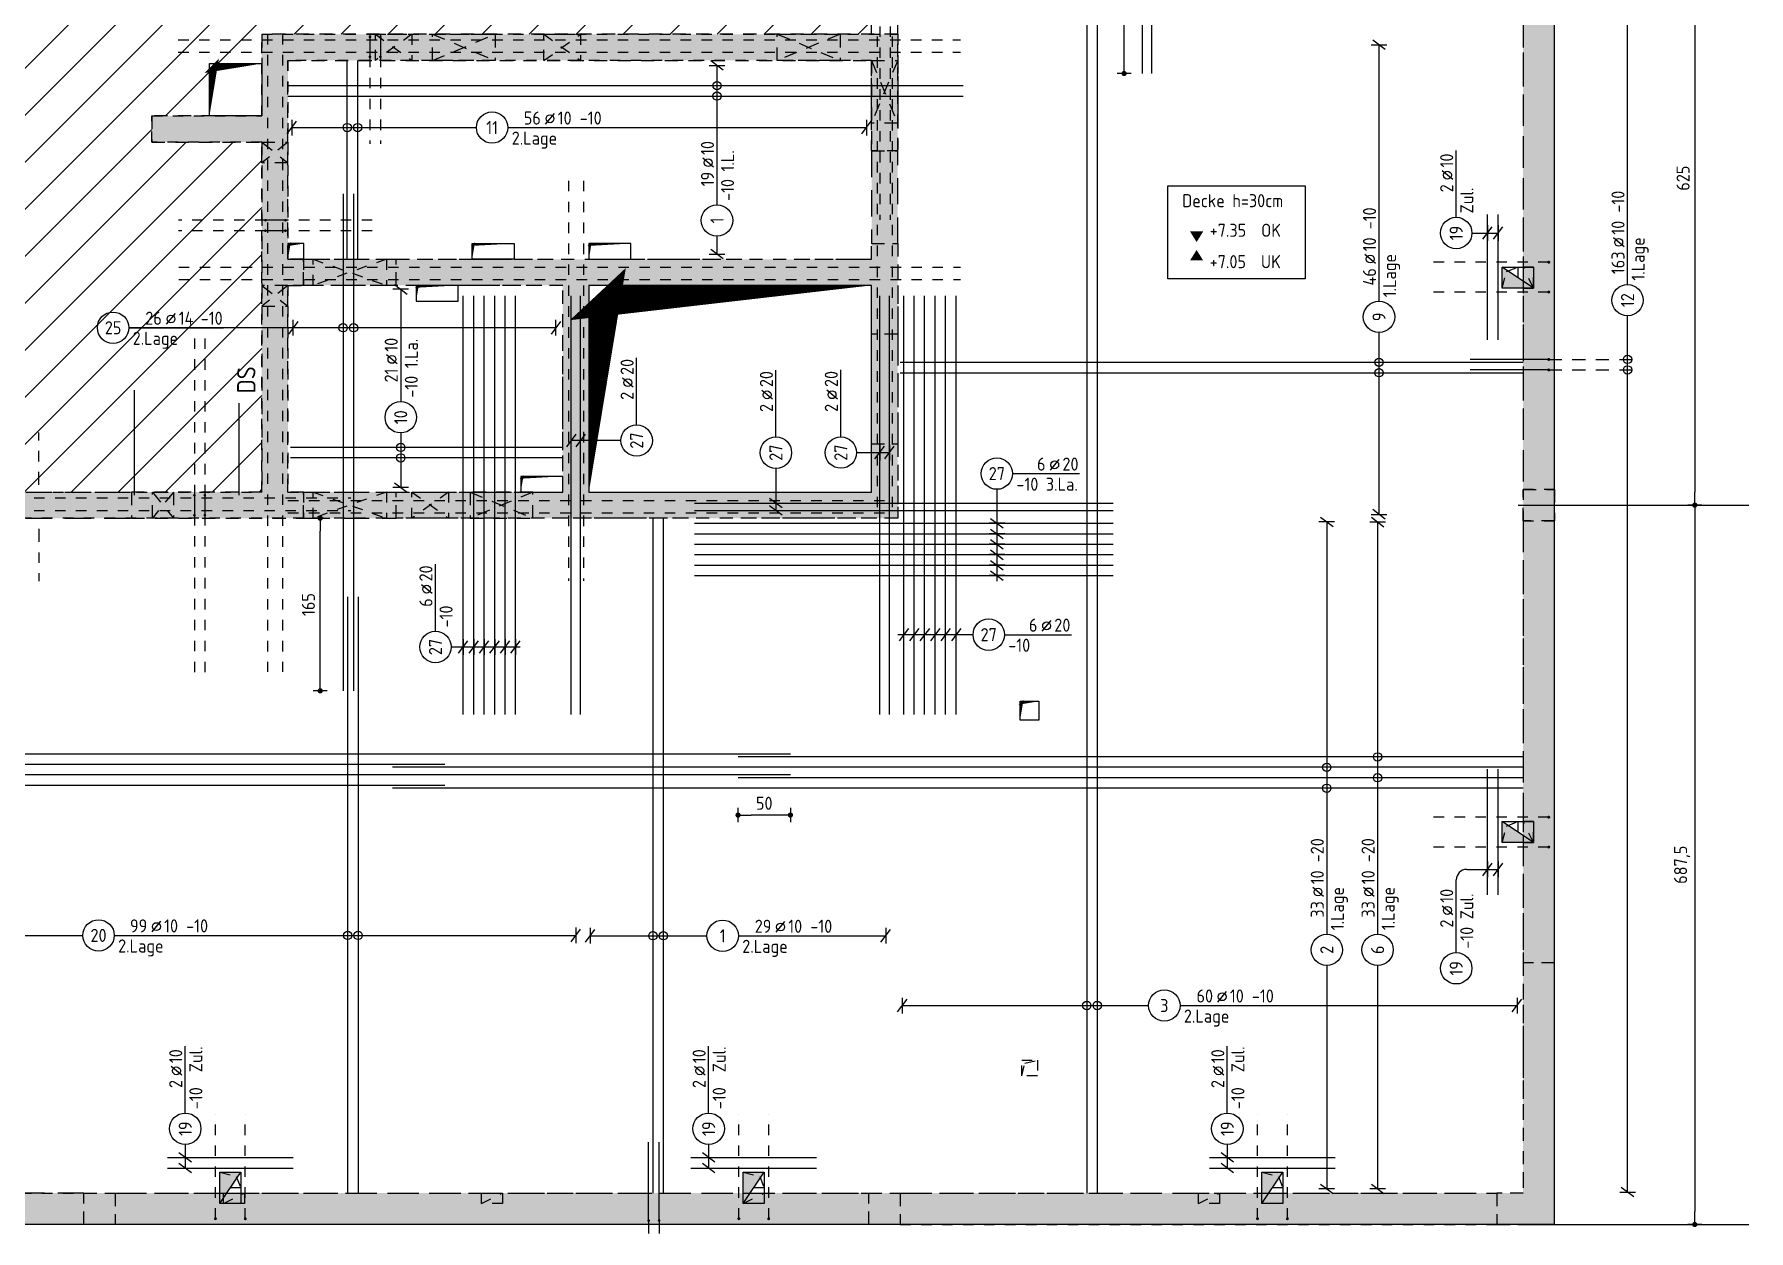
# Model space of a CAD drawing. Extents: x -4 to 87.4, y -7.1 to 49.1.
# Drawn here: x 34.42 to 50.79, y 17.2 to 28.64 of the extents above; entities that cross this region are included whole.
import ezdxf
from ezdxf.enums import TextEntityAlignment as Align

# ---------------------------------------------------------------- set-up
doc = ezdxf.new("R2010")
doc.units = 0
doc.header["$LTSCALE"] = 0.5
for name, pattern in [('AUSGEZOGEN', [1000.01, 1000, 0.01]), ('DASHED', [0.75, 0.5, -0.25]), ('DOT', [0.175, 0.05, -0.125]), ('HIDDEN', [0.375, 0.25, -0.125]), ('HIDDEN2', [0.187, 0.125, -0.062]), ('PUNKT', [0.175, 0.05, -0.125]), ('STRICHPUNKT2', [0.55, 0.25, -0.125, 0.05, -0.125]), ('VERDECKT', [0.375, 0.25, -0.125])]:
    doc.linetypes.add(name, pattern=pattern)
for name, color, linetype in [('1.OG', 7, 'Continuous'), ('ACHSEN', 7, 'Continuous'), ('BETON', 7, 'Continuous'), ('Brüstung 1.OG', 7, 'Continuous'), ('Brüstung 1.UG', 7, 'Continuous'), ('BZ', 7, 'Continuous'), ('DD', 7, 'Continuous'), ('grau_dunkel', 7, 'Continuous'), ('grau_hell', 7, 'Continuous'), ('grau_mittel', 7, 'Continuous'), ('koten', 7, 'Continuous'), ('MASSE', 7, 'Continuous'), ('RND', 7, 'Continuous'), ('SCHATTEN', 7, 'Continuous'), ('SCHNITTE', 7, 'Continuous'), ('SCHRAFF', 7, 'Continuous'), ('TEXT', 7, 'Continuous'), ('VERDECKT', 7, 'Continuous'), ('VERDECKT1', 7, 'Continuous'), ('WD', 7, 'Continuous')]:
    doc.layers.add(name, color=color, linetype=linetype)
doc.layers.add('NOPLOT', color=7, linetype='Continuous', plot=False)
doc.styles.add('txt', font='isocp.shx')
doc.dimstyles.new('DOT_I', dxfattribs={"dimscale": 0.5, "dimtxt": 0.25, "dimasz": 0.25, "dimexe": 0.1, "dimexo": 0.3, "dimgap": 0.1, "dimtad": 1, "dimdec": 3, "dimzin": 3, "dimtxsty": 'txt', "dimblk": 'DOT', "dimblk1": 'DOT', "dimblk2": 'DOT', "dimsah": 1, "dimcen": 0.1, "dimse1": 1, "dimse2": 1, "dimazin": 0, "dimtfac": 1, "dimtdec": 4, "dimtix": 1, "dimtmove": 2, "dimatfit": 3, "dimfxl": 0, "dimtvp": 1, "dimtolj": 1, "dimtzin": 0, "dimarcsym": 0})
pattern_1 = [(0, (1.404987, 55.841414), (0.01984375, 0.0396875), [0, -0.0396875])]

# ---------------------------------------------------------------- blocks, each defined once
blk = doc.blocks.new('lei_gre')
at = {"layer": 'RND', "color": 7, "linetype": 'Continuous'}
for p, q in [((-0.09, -0.12), (0.09, 0.12)), ((0, 0.15), (0, -0.15))]:
    blk.add_line(p, q, dxfattribs=at)
blk = doc.blocks.new('RND_LEI')
at = {"layer": 'RND', "color": 7, "linetype": 'Continuous'}
blk.add_line((1.022, 0.066), (1.19, 0.27), dxfattribs=at)
for centre, radius in [((0, 0), 0.3), ((1.106, 0.168), 0.075)]:
    blk.add_circle(centre, radius, dxfattribs=at)
at = {"layer": 'RND', "color": 7, "linetype": 'Continuous', "style": 'txt'}
blk.add_attdef('POSL', text='', height=0.25, dxfattribs=at).set_placement((0, 0), align=Align.MIDDLE)
blk.add_attdef('ANZ', text='', height=0.25, dxfattribs=at).set_placement((0.931, 0.057), align=Align.RIGHT)
for tag, p in [('DUM', (1.253, 0.057)), ('ABSTD', (1.674, 0.057)), ('POSTXT', (0.374, -0.327))]:
    blk.add_attdef(tag, p, '', height=0.25, dxfattribs=at)
blk = doc.blocks.new('DOT')
at = {"layer": 'MASSE', "color": 7, "linetype": 'Continuous'}
for p, q in [((0, 0), (-1, 0)), ((0, 0.54), (0, -0.54))]:
    blk.add_line(p, q, dxfattribs=at)
at = {"layer": 'MASSE', "color": 7, "linetype": 'Continuous', "const_width": 0.2}
blk.add_lwpolyline([(-0.1, 0, 1), (0.1, 0, 1)], format="xyb", close=True, dxfattribs=at)
blk = doc.blocks.new('*D19')
at = {"layer": 'Defpoints', "color": 0, "linetype": 'AUSGEZOGEN', "transparency": 16777216}
for p in [(41.139, 21.173), (41.139, 21.173), (41.639, 21.173)]:
    blk.add_point(p, dxfattribs=at)
at = {"layer": 'MASSE', "color": 0, "linetype": 'AUSGEZOGEN', "lineweight": -2, "transparency": 16777216}
blk.add_line((41.514, 21.173), (41.264, 21.173), dxfattribs=at)
at = {"layer": 'MASSE', "color": 0, "linetype": 'AUSGEZOGEN', "lineweight": -2, "transparency": 16777216, "xscale": 0.125, "yscale": 0.125, "zscale": 0.125, "rotation": 180}
blk.add_blockref('DOT', (41.139, 21.173), dxfattribs=at)
at = {"layer": 'MASSE', "color": 0, "linetype": 'AUSGEZOGEN', "lineweight": -2, "transparency": 16777216, "xscale": 0.125, "yscale": 0.125, "zscale": 0.125}
blk.add_blockref('DOT', (41.639, 21.173), dxfattribs=at)
at = {"layer": 'MASSE', "color": 0, "linetype": 'AUSGEZOGEN', "transparency": 16777216, "insert": (41.389, 21.286), "char_height": 0.125, "attachment_point": 5, "style": 'txt'}
blk.add_mtext('\\A1;50', dxfattribs=at)
blk = doc.blocks.new('*D39')
at = {"layer": 'Defpoints', "color": 0, "linetype": 'AUSGEZOGEN', "transparency": 16777216}
for p in [(37.147, 24.01), (37.147, 24.01), (37.147, 22.36)]:
    blk.add_point(p, dxfattribs=at)
at = {"layer": 'MASSE', "color": 0, "linetype": 'AUSGEZOGEN', "lineweight": -2, "transparency": 16777216}
blk.add_line((37.147, 22.485), (37.147, 23.885), dxfattribs=at)
at = {"layer": 'MASSE', "color": 0, "linetype": 'AUSGEZOGEN', "lineweight": -2, "transparency": 16777216, "xscale": 0.125, "yscale": 0.125, "zscale": 0.125}
for p, rotation in [((37.147, 24.01), 90), ((37.147, 22.36), 270)]:
    blk.add_blockref('DOT', p, dxfattribs=dict(at, rotation=rotation))
at = {"layer": 'MASSE', "color": 0, "linetype": 'AUSGEZOGEN', "transparency": 16777216, "insert": (37.034, 23.185), "char_height": 0.125, "attachment_point": 5, "rotation": 90, "style": 'txt'}
blk.add_mtext('\\A1;165', dxfattribs=at)
blk = doc.blocks.new('okrd_o')
at = {"layer": 'koten', "color": 7, "linetype": 'Continuous'}
blk.add_solid([(-0.125, 0.202), (0.125, 0.202), (0, 0)], dxfattribs=at)
at = {"layer": 'koten', "style": 'txt'}
blk.add_attdef('OKRD', (0.25, 0.1), '', height=0.25, dxfattribs=at)
blk = doc.blocks.new('okrd_u')
at = {"layer": 'koten', "color": 7, "linetype": 'Continuous'}
blk.add_solid([(-0.125, -0.202), (0.125, -0.202), (0, 0)], dxfattribs=at)
at = {"layer": 'koten', "style": 'txt'}
blk.add_attdef('OKRD', (0.25, -0.35), '', height=0.25, dxfattribs=at)
blk = doc.blocks.new('*D62')
at = {"layer": 'Defpoints', "color": 0, "linetype": 'AUSGEZOGEN', "transparency": 16777216}
for p in [(50.279, 30.385), (50.279, 24.135), (50.279, 24.135)]:
    blk.add_point(p, dxfattribs=at)
at = {"layer": 'MASSE', "color": 0, "linetype": 'AUSGEZOGEN', "lineweight": -2, "transparency": 16777216}
blk.add_line((50.279, 30.26), (50.279, 24.26), dxfattribs=at)
at = {"layer": 'MASSE', "color": 0, "linetype": 'AUSGEZOGEN', "lineweight": -2, "transparency": 16777216, "xscale": 0.125, "yscale": 0.125, "zscale": 0.125}
for p, rotation in [((50.279, 30.385), 90), ((50.279, 24.135), 270)]:
    blk.add_blockref('DOT', p, dxfattribs=dict(at, rotation=rotation))
at = {"layer": 'MASSE', "color": 0, "linetype": 'AUSGEZOGEN', "transparency": 16777216, "insert": (50.167, 27.26), "char_height": 0.125, "attachment_point": 5, "rotation": 90, "style": 'txt'}
blk.add_mtext('\\A1;625', dxfattribs=at)
blk = doc.blocks.new('*D63')
at = {"layer": 'Defpoints', "color": 0, "linetype": 'AUSGEZOGEN', "transparency": 16777216}
for p in [(50.279, 24.135), (50.279, 17.26), (50.279, 17.26)]:
    blk.add_point(p, dxfattribs=at)
at = {"layer": 'MASSE', "color": 0, "linetype": 'AUSGEZOGEN', "lineweight": -2, "transparency": 16777216}
blk.add_line((50.279, 24.01), (50.279, 17.385), dxfattribs=at)
at = {"layer": 'MASSE', "color": 0, "linetype": 'AUSGEZOGEN', "lineweight": -2, "transparency": 16777216, "xscale": 0.125, "yscale": 0.125, "zscale": 0.125}
for p, rotation in [((50.279, 24.135), 90), ((50.279, 17.26), 270)]:
    blk.add_blockref('DOT', p, dxfattribs=dict(at, rotation=rotation))
at = {"layer": 'MASSE', "color": 0, "linetype": 'AUSGEZOGEN', "transparency": 16777216, "insert": (50.158, 20.698), "char_height": 0.125, "attachment_point": 5, "rotation": 90, "style": 'txt'}
blk.add_mtext('\\A1;687,5', dxfattribs=at)
blk = doc.blocks.new('*D70')
at = {"layer": 'Defpoints', "color": 0, "linetype": 'AUSGEZOGEN', "transparency": 16777216}
for p in [(44.827, 30.26), (44.827, 28.26), (44.827, 28.26)]:
    blk.add_point(p, dxfattribs=at)
at = {"layer": 'MASSE', "color": 0, "linetype": 'AUSGEZOGEN', "lineweight": -2, "transparency": 16777216}
for p, q in [((44.827, 30.135), (44.827, 29.42)), ((44.827, 28.385), (44.827, 29.092))]:
    blk.add_line(p, q, dxfattribs=at)
at = {"layer": 'MASSE', "color": 0, "linetype": 'AUSGEZOGEN', "lineweight": -2, "transparency": 16777216, "xscale": 0.125, "yscale": 0.125, "zscale": 0.125}
for p, rotation in [((44.827, 30.26), 90), ((44.827, 28.26), 270)]:
    blk.add_blockref('DOT', p, dxfattribs=dict(at, rotation=rotation))
at = {"layer": 'MASSE', "color": 0, "linetype": 'AUSGEZOGEN', "transparency": 16777216, "insert": (44.816, 29.256), "char_height": 0.125, "attachment_point": 5, "rotation": 90, "style": 'txt'}
blk.add_mtext('\\A1;200', dxfattribs=at)

msp = doc.modelspace()

# ---------------------------------------------------------------- hatches: boundary and pattern name
at = {"layer": 'grau_dunkel', "transparency": 33554687}
for points in [[(48.4389, 26.2101), (48.7389, 26.2101), (48.4389, 26.4101)], [(48.4389, 20.9101), (48.7389, 20.9101), (48.4389, 21.1101)], [(36.1889, 17.7601), (36.1889, 17.4601), (36.3889, 17.7601)], [(41.1889, 17.7601), (41.1889, 17.4601), (41.3889, 17.7601)], [(46.1439, 17.7601), (46.1439, 17.4601), (46.3439, 17.7601)]]:
    msp.add_hatch(color=21, dxfattribs=at).paths.add_polyline_path(points)
at = {"layer": 'grau_hell', "linetype": 'AUSGEZOGEN'}
h = msp.add_hatch(dxfattribs=at)
h.set_pattern_fill('ANSI31', color=9, scale=0.1, style=0, double=1)
h.set_pattern_definition([(45, (0.41612, -0.21238), (-0.2245064, 0.2245064), [])])
h.paths.add_polyline_path([(28.2389, 27.8551), (28.2389, 27.8551), (28.5239, 27.8551), (28.5239, 28.4851), (29.7439, 28.4851), (29.7439, 27.8551), (30.5889, 27.8551), (30.5889, 27.6051), (30.5889, 27.6051), (29.7014, 27.6051), (29.7014, 24.2601), (30.7839, 24.2601), (34.3339, 24.2601), (35.3439, 24.2601), (36.589, 24.2601), (36.5889, 27.6051), (35.5389, 27.6051), (35.5389, 27.8551), (36.0889, 27.8551), (36.0889, 28.3551), (36.5889, 28.3551), (36.5889, 28.6351), (42.4139, 28.6351), (42.4139, 30.2601), (42.4139, 38.2101), (41.1139, 38.2101), (41.1139, 32.0444), (17.7389, 32.0444), (17.7389, 38.2101), (16.4139, 38.2101), (16.4139, 31.3801), (16.6039, 31.3801), (16.6039, 31.2001), (16.4139, 31.2001), (16.4139, 30.2601), (16.4139, 28.6351), (22.0639, 28.6351), (22.9489, 28.6351), (25.7139, 28.6351), (25.7139, 28.1051), (25.9639, 28.1051), (25.9639, 27.8551), (26.8389, 27.8551), (26.8389, 27.8551)])
at = {"layer": 'grau_mittel'}
for points in [[(48.6389, 24.2851), (48.9389, 24.2851), (48.9389, 30.2601), (48.6389, 30.2601)], [(42.6639, 27.5198), (42.4139, 27.5198), (42.4139, 26.6348), (42.6639, 26.6348)], [(37.8739, 26.2351), (37.8739, 26.4851), (36.9889, 26.4851), (36.9889, 26.2351)], [(42.4139, 24.7201), (42.6639, 24.7201), (42.6639, 25.7701), (42.4139, 25.7701)], [(48.6389, 24.2851), (48.6389, 23.9851), (48.9389, 23.9851), (48.9389, 24.2851)], [(48.6389, 19.7601), (48.9389, 19.7601), (48.9389, 23.9851), (48.6389, 23.9851)], [(48.3889, 17.2601), (48.9389, 17.2601), (48.9389, 19.7601), (48.6389, 19.7601), (48.6389, 17.5601), (48.3889, 17.5601)], [(42.6889, 17.2601), (42.6889, 17.5601), (42.3889, 17.5601), (42.3889, 17.2601)]]:
    msp.add_hatch(color=61, dxfattribs=at).paths.add_polyline_path(points)
h = msp.add_hatch(color=61, dxfattribs=at)
h.paths.add_polyline_path([(36.9889, 24.2601), (36.9889, 24.0101), (37.8739, 24.0101), (37.8739, 24.2601)])
h.paths.add_polyline_path([(37.8739, 24.2601), (37.8739, 24.0101), (38.5789, 24.0101), (38.5789, 24.2601)], flags=17)
h.paths.add_polyline_path([(42.6639, 24.0101), (42.6639, 24.7201), (42.4139, 24.7201), (42.4139, 24.2601), (39.7139, 24.2601), (39.7139, 26.2351), (42.4139, 26.2351), (42.4139, 25.7701), (42.6639, 25.7701), (42.6639, 26.6348), (42.414, 26.6348), (42.414, 26.4851), (37.8739, 26.4851), (37.8739, 26.2351), (39.464, 26.2351), (39.4639, 24.2601), (39.1789, 24.2601), (39.1789, 24.0101)])
h = msp.add_hatch(color=61, dxfattribs=at)
h.paths.add_polyline_path([(34.3339, 24.2601), (34.3339, 24.0101), (35.3439, 24.0101), (35.3439, 24.2601)])
h.paths.add_polyline_path([(35.5439, 24.2601), (35.3439, 24.2601), (35.3439, 24.0101), (35.5439, 24.0101)])
h.paths.add_polyline_path([(35.7439, 24.2601), (35.7439, 24.0101), (36.9889, 24.0101), (36.9889, 24.2601), (36.8389, 24.2601), (36.8389, 26.0351), (36.5889, 26.0351), (36.589, 24.2601)])
h = msp.add_hatch(color=61, dxfattribs=at)
h.paths.add_polyline_path([(10.5389, 17.5601), (10.5389, 17.2601), (13.6389, 17.2601), (13.6389, 17.5601)])
h.paths.add_polyline_path([(13.9389, 17.5601), (13.9389, 17.2601), (19.8889, 17.2601), (19.8889, 17.5601)])
h.paths.add_polyline_path([(20.1889, 17.5601), (20.1889, 17.2601), (27.3889, 17.2601), (27.3889, 17.5601)])
h.paths.add_polyline_path([(34.8889, 17.2601), (34.8889, 17.5601), (27.6889, 17.5601), (27.6889, 17.2601)])
h.paths.add_polyline_path([(35.1889, 17.5601), (35.1889, 17.2601), (42.3889, 17.2601), (42.3889, 17.5601)])
h.paths.add_polyline_path([(42.6889, 17.5601), (42.6889, 17.2601), (48.3889, 17.2601), (48.3889, 17.5601)])
h = msp.add_hatch(color=61, dxfattribs=at)
h.paths.add_polyline_path([(13.9389, 17.2601), (13.9389, 17.5601), (13.6389, 17.5601), (13.6389, 17.2601)])
h.paths.add_polyline_path([(20.1889, 17.5601), (19.8889, 17.5601), (19.8889, 17.2601), (20.1889, 17.2601)])
h.paths.add_polyline_path([(27.6889, 17.5601), (27.3889, 17.5601), (27.3889, 17.2601), (27.6889, 17.2601)])
h.paths.add_polyline_path([(35.1889, 17.2601), (35.1889, 17.5601), (34.8889, 17.5601), (34.8889, 17.2601)])
at = {"layer": 'SCHRAFF'}
h = msp.add_hatch(dxfattribs=at)
h.set_pattern_fill('DOTS', scale=0.025, double=1)
h.set_pattern_definition(pattern_1)
h.paths.add_polyline_path([(36.589, 24.2601), (31.7939, 24.2601), (31.7939, 24.0101), (36.9889, 24.0101), (36.9889, 24.2601), (36.839, 24.2601), (36.8389, 26.2351), (36.9889, 26.2351), (36.9889, 26.4851), (36.839, 26.4851), (36.8389, 28.3851), (42.4139, 28.3851), (42.4139, 27.5198), (42.6639, 27.5198), (42.6639, 28.6351), (36.5889, 28.6351), (36.5889, 27.8551), (35.5389, 27.8551), (35.5389, 27.6051), (36.589, 27.6051)])
h.paths.add_polyline_path([(39.4639, 24.2601), (37.8739, 24.2601), (37.8739, 24.0101), (42.6639, 24.0101), (42.6639, 24.7201), (42.4139, 24.7201), (42.4139, 24.2601), (39.7139, 24.2601), (39.7139, 26.2351), (42.4139, 26.2351), (42.4139, 25.7701), (42.6639, 25.7701), (42.6639, 26.6348), (42.4139, 26.6348), (42.414, 26.4851), (37.8739, 26.4851), (37.8739, 26.2351), (39.464, 26.2351)])
h = msp.add_hatch(dxfattribs=at)
h.set_pattern_fill('DOTS', scale=0.025, double=1)
h.set_pattern_definition(pattern_1)
h.paths.add_polyline_path([(48.9389, 23.9851), (48.9389, 24.2851), (48.6389, 24.2851), (48.6389, 23.9851)])
h.paths.add_polyline_path([(48.9389, 19.7601), (48.6389, 19.7601), (48.6389, 17.5601), (48.3889, 17.5601), (48.3889, 17.2601), (48.9389, 17.2601)])
h = msp.add_hatch(dxfattribs=at)
h.set_pattern_fill('DOTS', scale=0.025, double=1)
h.set_pattern_definition(pattern_1)
h.paths.add_polyline_path([(27.3889, 17.5601), (27.3889, 17.2601), (27.6889, 17.2601), (27.6889, 17.5601)])
h.paths.add_polyline_path([(35.1889, 17.5601), (34.8889, 17.5601), (34.8889, 17.2601), (35.1889, 17.2601)])
h.paths.add_polyline_path([(42.3889, 17.5601), (42.3889, 17.2601), (42.6889, 17.2601), (42.6889, 17.5601)])

# ---------------------------------------------------------------- linework, layer by layer
at = {"layer": '1.OG', "color": 7, "linetype": 'DOT', "lineweight": -2}
for points in [[(31.7939, 24.2601), (36.589, 24.2601), (36.589, 27.6051), (35.5389, 27.6051), (35.5389, 27.8551), (36.5889, 27.8551), (36.5889, 28.6351), (42.6639, 28.6351), (42.6639, 27.5198), (42.4139, 27.5198), (42.4139, 28.3851), (36.8389, 28.3851), (36.839, 26.4851), (36.9889, 26.4851), (36.9889, 26.2351), (36.8389, 26.2351), (36.839, 24.2601), (36.9889, 24.2601), (36.9889, 24.0101), (31.7939, 24.0101), (31.7939, 24.2601)], [(37.8739, 26.4851), (42.414, 26.4851), (42.4139, 26.6348), (42.6639, 26.6348), (42.6639, 25.7701), (42.4139, 25.7701), (42.4139, 26.2351), (39.7139, 26.2351), (39.7139, 24.2601), (42.4139, 24.2601), (42.4139, 24.7201), (42.6639, 24.7201), (42.6639, 24.0101), (37.8739, 24.0101), (37.8739, 24.2601), (39.4639, 24.2601), (39.464, 26.2351), (37.8739, 26.2351), (37.8739, 26.4851)], [(48.3889, 17.5601), (48.3889, 17.2601), (48.9389, 17.2601), (48.9389, 19.7601), (48.6389, 19.7601), (48.6389, 17.5601), (48.3889, 17.5601)]]:
    msp.add_lwpolyline(points, dxfattribs=at)
for points in [[(48.6389, 23.9851), (48.9389, 23.9851), (48.9389, 24.2851), (48.6389, 24.2851)], [(34.8889, 17.5601), (35.1889, 17.5601), (35.1889, 17.2601), (34.8889, 17.2601)], [(42.3889, 17.5601), (42.6889, 17.5601), (42.6889, 17.2601), (42.3889, 17.2601)]]:
    msp.add_lwpolyline(points, close=True, dxfattribs=at)
at = {"layer": 'ACHSEN', "color": 140, "linetype": 'AUSGEZOGEN'}
for p, q in [((48.5931, 24.1351), (50.7941, 24.1351)), ((48.5931, 17.2601), (50.7941, 17.2601))]:
    msp.add_line(p, q, dxfattribs=at)
at = {"layer": 'BETON', "color": 6, "linetype": 'AUSGEZOGEN', "lineweight": -2}
for p, q in [((48.9389, 17.2601), (48.9389, 38.5101)), ((42.4139, 26.2351), (39.7139, 26.2351)), ((39.7139, 26.2351), (39.7139, 24.2601)), ((42.4139, 24.2601), (42.4139, 26.2351)), ((39.7139, 24.2601), (42.4139, 24.2601)), ((48.9389, 17.2601), (9.9639, 17.2601))]:
    msp.add_line(p, q, dxfattribs=at)
at = {"layer": 'Brüstung 1.OG', "color": 102, "linetype": 'DOT'}
for p, q in [((48.6389, 30.2601), (48.6389, 24.2851)), ((48.9389, 24.2851), (48.9389, 30.2601)), ((48.6389, 23.9851), (48.6389, 19.7601)), ((48.9389, 19.7601), (48.9389, 23.9851)), ((27.6889, 17.5601), (34.8889, 17.5601)), ((35.1889, 17.5601), (42.3889, 17.5601)), ((42.6889, 17.5601), (48.3889, 17.5601)), ((34.8889, 17.2601), (27.6889, 17.2601)), ((42.3889, 17.2601), (35.1889, 17.2601)), ((42.6889, 17.2601), (48.3889, 17.2601))]:
    msp.add_line(p, q, dxfattribs=at)
at = {"layer": 'Brüstung 1.UG', "color": 102, "linetype": 'DOT'}
for p, q in [((42.4139, 24.7201), (42.4139, 25.7701)), ((42.6639, 25.7701), (42.6639, 24.7201))]:
    msp.add_line(p, q, dxfattribs=at)
at = {"layer": 'BZ', "color": 102, "linetype": 'PUNKT'}
for p, q in [((37.6739, 28.6351), (38.0239, 28.3851)), ((38.0239, 28.6351), (37.6739, 28.3851)), ((39.284, 28.3851), (39.634, 28.6351)), ((39.284, 28.6351), (39.634, 28.3851)), ((37.079, 26.4851), (37.779, 26.2351)), ((37.779, 26.4851), (37.079, 26.2351)), ((37.079, 24.2601), (37.779, 24.0101)), ((37.779, 24.2601), (37.079, 24.0101)), ((38.0239, 24.2601), (38.3739, 24.0101)), ((38.3739, 24.2601), (38.0239, 24.0101))]:
    msp.add_line(p, q, dxfattribs=at)
for points in [[(37.6739, 28.6351), (38.0239, 28.6351), (38.0239, 28.3851), (37.6739, 28.3851)], [(39.284, 28.6351), (39.634, 28.6351), (39.634, 28.3851), (39.284, 28.3851)], [(37.079, 26.4851), (37.779, 26.4851), (37.779, 26.2351), (37.079, 26.2351)], [(37.079, 24.2601), (37.779, 24.2601), (37.779, 24.0101), (37.079, 24.0101)], [(38.0239, 24.2601), (38.3739, 24.2601), (38.3739, 24.0101), (38.0239, 24.0101)]]:
    msp.add_lwpolyline(points, close=True, dxfattribs=at)
at = {"layer": 'DD', "color": 7, "linetype": 'AUSGEZOGEN'}
for p, q in [((48.7389, 26.2101), (48.4389, 26.4101)), ((48.7389, 20.9101), (48.4389, 21.1101)), ((36.1889, 17.4601), (36.3889, 17.7601)), ((41.1889, 17.4601), (41.3889, 17.7601)), ((46.1439, 17.4601), (46.3439, 17.7601))]:
    msp.add_line(p, q, dxfattribs=at)
at = {"layer": 'DD', "color": 7, "linetype": 'HIDDEN2'}
for p, q in [((48.479, 26.3668), (48.5889, 26.4101)), ((48.4389, 26.2101), (48.479, 26.3668)), ((48.4389, 20.9101), (48.479, 21.0668)), ((48.479, 21.0668), (48.5889, 21.1101)), ((43.8489, 18.6801), (43.8785, 18.8026)), ((43.8785, 18.8026), (43.9989, 18.8301)), ((36.1889, 17.7601), (36.3457, 17.7199)), ((36.3457, 17.7199), (36.3889, 17.6101)), ((41.1889, 17.7601), (41.3457, 17.7199)), ((41.3457, 17.7199), (41.3889, 17.6101)), ((46.1439, 17.7601), (46.3007, 17.7199)), ((46.3007, 17.7199), (46.3439, 17.6101))]:
    msp.add_line(p, q, dxfattribs=at)
at = {"layer": 'DD', "color": 7, "linetype": 'AUSGEZOGEN'}
for points in [[(36.0889, 28.3551), (36.5889, 28.3551), (36.5889, 27.8551), (36.0889, 27.8551)], [(36.839, 26.4851), (36.989, 26.4851), (36.989, 26.6351), (36.839, 26.6351)], [(38.5989, 26.6351), (38.9989, 26.6351), (38.9989, 26.4851), (38.5989, 26.4851)], [(40.1139, 26.6351), (39.7139, 26.6351), (39.7139, 26.4851), (40.1139, 26.4851)], [(48.4389, 26.4101), (48.7389, 26.4101), (48.7389, 26.2101), (48.4389, 26.2101)], [(38.0639, 26.0851), (38.4639, 26.0851), (38.4639, 26.2351), (38.0639, 26.2351)], [(39.0639, 24.2601), (39.4639, 24.2601), (39.4639, 24.4101), (39.0639, 24.4101)], [(43.8339, 22.2601), (44.0139, 22.2601), (44.0139, 22.0801), (43.8339, 22.0801)], [(48.7389, 20.9101), (48.4389, 20.9101), (48.4389, 21.1101), (48.7389, 21.1101)], [(36.1889, 17.7601), (36.3889, 17.7601), (36.3889, 17.4601), (36.1889, 17.4601)], [(41.1889, 17.7601), (41.3889, 17.7601), (41.3889, 17.4601), (41.1889, 17.4601)], [(46.1439, 17.7601), (46.3439, 17.7601), (46.3439, 17.4601), (46.1439, 17.4601)]]:
    msp.add_lwpolyline(points, close=True, dxfattribs=at)
at = {"layer": 'DD', "color": 7, "linetype": 'HIDDEN2'}
for points in [[(48.5889, 26.2101), (48.4389, 26.2101), (48.4389, 26.4101), (48.5889, 26.4101)], [(48.4389, 21.1101), (48.5889, 21.1101), (48.5889, 20.9101), (48.4389, 20.9101)], [(43.8489, 18.8301), (43.9989, 18.8301), (43.9989, 18.6801), (43.8489, 18.6801)], [(36.1889, 17.7601), (36.3889, 17.7601), (36.3889, 17.6101), (36.1889, 17.6101)], [(41.1889, 17.7601), (41.3889, 17.7601), (41.3889, 17.6101), (41.1889, 17.6101)], [(46.1439, 17.7601), (46.3439, 17.7601), (46.3439, 17.6101), (46.1439, 17.6101)]]:
    msp.add_lwpolyline(points, close=True, dxfattribs=at)
at = {"layer": 'grau_dunkel', "color": 21}
msp.add_lwpolyline([(42.4139, 26.2351, 0, 0.31, 0), (39.7228, 26.0803, 0, 0, 0), (39.8744, 26.2219, 0.3221, 0, 0), (39.7139, 24.2601, 0, 0, 0)], format="xyseb", dxfattribs=at)
at = {"layer": 'grau_mittel', "color": 61}
for points in [[(36.8389, 27.6051), (36.5889, 27.8551), (36.839, 28.3851), (36.5889, 28.6351)], [(36.5889, 28.6351), (36.839, 28.3851), (38.2189, 28.6351), (38.2189, 28.3851)], [(38.8189, 28.6351), (38.8189, 28.3851), (41.514, 28.6351), (41.514, 28.3851)], [(42.114, 28.6351), (42.114, 28.3851), (42.6639, 28.6351), (42.6639, 28.3851)], [(35.5389, 27.8551), (36.5889, 27.8551), (35.5389, 27.6051), (36.8389, 27.6051)], [(42.4139, 27.5198), (42.6639, 27.5198), (42.414, 27.7851), (42.6639, 27.7851)], [(36.589, 26.2351), (36.839, 26.4851), (36.589, 27.4057), (36.8389, 27.4057)], [(36.9889, 26.4851), (36.9889, 26.2351), (36.839, 26.4851), (36.589, 26.2351)]]:
    msp.add_solid(points, dxfattribs=at)
at = {"layer": 'NOPLOT', "color": 191, "linetype": 'Continuous'}
for points in [[(35.3695, 25.2342), (35.3695, 24.229)], [(36.3695, 25.11), (36.3695, 24.229)]]:
    msp.add_lwpolyline(points, dxfattribs=at)
at = {"layer": 'RND', "color": 7, "linetype": 'AUSGEZOGEN'}
for p, q in [((49.6364, 26.2436), (49.6364, 33.7505)), ((47.2624, 26.0843), (47.2624, 28.5331)), ((40.9379, 27.0054), (40.9379, 28.3365)), ((36.876, 27.7436), (38.6395, 27.7436)), ((38.9395, 27.7436), (42.3651, 27.7436)), ((47.9998, 26.8856), (47.9998, 27.5256)), ((40.9379, 26.5329), (40.9379, 26.7054)), ((37.9162, 26.1975), (37.9162, 25.1249)), ((49.6364, 17.5689), (49.6364, 25.9436)), ((36.8881, 25.8303), (35.3184, 25.8303)), ((35.3184, 25.8303), (36.2247, 25.8303)), ((39.3983, 25.8303), (36.8881, 25.8303)), ((47.2624, 24.047), (47.2624, 25.7843)), ((40.1701, 24.9025), (40.1701, 25.5425)), ((41.5006, 24.7863), (41.5006, 25.4263)), ((42.1209, 24.7872), (42.1209, 25.4272)), ((37.9162, 24.8249), (37.9162, 24.3047)), ((43.7613, 24.4361), (44.4013, 24.4361)), ((46.7635, 23.9743), (46.7635, 20.0347)), ((47.2489, 23.9735), (47.2489, 20.0352)), ((38.2482, 22.9292), (38.2482, 23.5692)), ((43.6836, 22.897), (44.3236, 22.897)), ((47.9998, 19.8584), (47.9998, 20.4984)), ((29.7, 20.0229), (34.8794, 20.0229)), ((35.1794, 20.0229), (39.5881, 20.0229)), ((39.7258, 20.0192), (40.8422, 20.0192)), ((41.1422, 20.0192), (42.5495, 20.0192)), ((46.7635, 19.7347), (46.7635, 17.6014)), ((47.2489, 19.7352), (47.2489, 17.6018)), ((42.7082, 19.3527), (45.0612, 19.3527)), ((45.3612, 19.3527), (48.5809, 19.3527)), ((35.8578, 18.3253), (35.8578, 18.9653)), ((40.8579, 18.3253), (40.8579, 18.9653)), ((45.8129, 18.3253), (45.8129, 18.9653))]:
    msp.add_line(p, q, dxfattribs=at)
at = {"layer": 'RND', "color": 102, "linetype": 'AUSGEZOGEN'}
for p, q in [((48.1498, 26.7356), (48.3996, 26.7356)), ((40.0201, 24.7525), (39.5443, 24.7525)), ((42.2709, 24.6372), (42.5856, 24.6372)), ((41.5006, 24.4863), (41.5006, 24.0834)), ((43.6113, 24.2861), (43.6113, 23.4096)), ((38.3982, 22.7792), (39.0579, 22.7792)), ((43.3836, 22.897), (42.6655, 22.897)), ((48.0998, 20.6532), (48.3996, 20.6532)), ((47.9998, 20.4984), (47.9998, 20.5532)), ((35.8578, 18.0253), (35.8578, 17.7994)), ((40.8579, 18.0253), (40.8579, 17.7994)), ((45.8129, 18.0253), (45.8129, 17.7994))]:
    msp.add_line(p, q, dxfattribs=at)
at = {"layer": 'RND', "color": 102, "linetype": 'VERDECKT'}
for p, q in [((48.8839, 25.5271), (49.6864, 25.5271)), ((48.8839, 25.4271), (49.6864, 25.4271)), ((40.2847, 17.2975), (40.2847, 16.5568)), ((40.3847, 17.2975), (40.3847, 16.5568))]:
    msp.add_line(p, q, dxfattribs=at)
at = {"layer": 'RND', "color": 1, "linetype": 'AUSGEZOGEN'}
for points in [[(45.0013, 28.2601), (45.0013, 31.7601)], [(45.0908, 28.2601), (45.0908, 31.7601)], [(44.4706, 30.2601), (44.4706, 17.5601)], [(44.5706, 30.2601), (44.5706, 17.5601)], [(37.6221, 28.6096), (37.6221, 28.4195)], [(37.7221, 28.6096), (37.7221, 28.4195)], [(37.4051, 26.4851), (37.4051, 28.3851)], [(37.5051, 26.4851), (37.5051, 28.3851)], [(36.839, 28.144), (43.289, 28.144)], [(36.839, 28.044), (43.289, 28.044)], [(37.3655, 27.1101), (37.3655, 22.3601)], [(37.4655, 27.1101), (37.4655, 22.3601)], [(48.2996, 25.7142), (48.2996, 26.9142)], [(48.3996, 25.7142), (48.3996, 26.9142)], [(36.8143, 26.8578), (36.6241, 26.8578)], [(36.8143, 26.7578), (36.6241, 26.7578)], [(38.5139, 22.1351), (38.5139, 26.1351)], [(38.6139, 22.1351), (38.6139, 26.1351)], [(38.7139, 22.1351), (38.7139, 26.1351)], [(38.8139, 22.1351), (38.8139, 26.1351)], [(38.9139, 22.1351), (38.9139, 26.1351)], [(39.0139, 22.1351), (39.0139, 26.1351)], [(39.5443, 22.1351), (39.5443, 26.1351)], [(39.6328, 22.1351), (39.6328, 26.1351)], [(42.4921, 22.1351), (42.4921, 26.1351)], [(42.5856, 22.1351), (42.5856, 26.1351)], [(42.7216, 22.1351), (42.7216, 26.1351)], [(42.8216, 22.1351), (42.8216, 26.1351)], [(42.9216, 22.1351), (42.9216, 26.1351)], [(43.0216, 22.1351), (43.0216, 26.1351)], [(43.1216, 22.1351), (43.1216, 26.1351)], [(43.2216, 22.1351), (43.2216, 26.1351)], [(42.6889, 25.4999), (48.6389, 25.4999)], [(42.6889, 25.3999), (48.6389, 25.3999)], [(48.8839, 25.5271), (48.1339, 25.5271)], [(48.8839, 25.4271), (48.1339, 25.4271)], [(39.4639, 24.6867), (36.8639, 24.6866)], [(39.4639, 24.5867), (36.8639, 24.5866)], [(35.9451, 24.229), (35.9451, 24.0388)], [(36.0451, 24.229), (36.0451, 24.0388)], [(40.7216, 24.1536), (44.7216, 24.1536)], [(40.7216, 24.0834), (44.7216, 24.0834)], [(40.325, 24.0101), (40.325, 17.5601)], [(40.425, 24.0101), (40.425, 17.5601)], [(40.7216, 23.9618), (44.7216, 23.9618)], [(40.7216, 23.8618), (44.7216, 23.8618)], [(40.7216, 23.7618), (44.7216, 23.7618)], [(40.7216, 23.6618), (44.7216, 23.6618)], [(40.7216, 23.5618), (44.7216, 23.5618)], [(40.7216, 23.4618), (44.7216, 23.4618)], [(37.4093, 23.2601), (37.4093, 17.5601)], [(37.5093, 23.2601), (37.5093, 17.5601)], [(38.3389, 21.6564), (27.5389, 21.6564)], [(41.6389, 21.7564), (30.8389, 21.7564)], [(48.6389, 21.6292), (37.8389, 21.6292)], [(48.6389, 21.7292), (41.1389, 21.7292)], [(38.3389, 21.4564), (27.5389, 21.4564)], [(41.6389, 21.5564), (30.8389, 21.5564)], [(48.6389, 21.5292), (41.1389, 21.5292)], [(48.2996, 20.4101), (48.2996, 21.6101)], [(48.3996, 20.4101), (48.3996, 21.6101)], [(48.6389, 21.4292), (37.8389, 21.4292)], [(40.2847, 17.2975), (40.2847, 18.0475)], [(40.3847, 17.2975), (40.3847, 18.0475)], [(35.6888, 17.8994), (36.8888, 17.8994)], [(40.6889, 17.8994), (41.8889, 17.8994)], [(45.6439, 17.8994), (46.8439, 17.8994)], [(35.6888, 17.7994), (36.8888, 17.7994)], [(40.6889, 17.7994), (41.8889, 17.7994)], [(45.6439, 17.7994), (46.8439, 17.7994)]]:
    msp.add_lwpolyline(points, dxfattribs=at)
at = {"layer": 'RND', "color": 1, "linetype": 'HIDDEN2'}
for points in [[(42.4933, 31.5101), (42.4933, 26.8601)], [(42.5914, 31.5101), (42.5914, 26.8601)], [(36.6428, 29.4373), (36.6428, 22.5404)], [(36.7873, 29.4373), (36.7873, 22.5404)], [(35.7905, 28.5832), (43.2639, 28.5832)], [(42.4688, 28.6149), (42.4688, 24.0601)], [(42.6127, 28.6149), (42.6127, 24.0601)], [(35.7905, 28.465), (43.2639, 28.465)], [(39.5184, 27.2351), (39.5184, 23.4101)], [(39.6623, 27.2351), (39.6623, 23.4101)], [(35.7959, 26.4108), (43.2639, 26.4108)], [(48.8839, 26.457), (47.6839, 26.457)], [(35.7959, 26.2918), (43.2639, 26.2918)], [(48.8839, 26.1715), (47.6839, 26.1715)], [(28.4139, 24.2034), (37.4389, 24.2034)], [(28.4139, 24.0844), (37.4389, 24.0844)], [(36.8389, 24.1805), (42.6139, 24.1805)], [(36.8389, 24.0616), (42.6139, 24.0616)], [(48.8839, 21.1528), (47.6839, 21.1528)], [(48.8839, 20.8673), (47.6839, 20.8673)], [(36.1461, 17.3151), (36.1461, 18.3151)], [(36.4316, 17.3151), (36.4316, 18.3151)], [(41.1462, 17.3151), (41.1462, 18.3151)], [(41.4317, 17.3151), (41.4317, 18.3151)], [(46.1012, 17.3151), (46.1012, 18.3151)], [(46.3867, 17.3151), (46.3867, 18.3151)]]:
    msp.add_lwpolyline(points, dxfattribs=at)
at = {"layer": 'RND', "color": 1, "linetype": 'DOT'}
for points in [[(37.6221, 29.4396), (37.6221, 28.6096)], [(37.7221, 29.4396), (37.7221, 28.6096)], [(37.6221, 28.4195), (37.6221, 27.5895)], [(37.7221, 28.4195), (37.7221, 27.5895)], [(36.6241, 26.8578), (35.7941, 26.8578)], [(36.6241, 26.7578), (35.7941, 26.7578)], [(37.6443, 26.8578), (36.8143, 26.8578)], [(37.6443, 26.7578), (36.8143, 26.7578)], [(35.9451, 25.729), (35.9451, 24.229)], [(36.0451, 25.729), (36.0451, 24.229)], [(35.9451, 24.0388), (35.9451, 22.5388)], [(36.0451, 24.0388), (36.0451, 22.5388)]]:
    msp.add_lwpolyline(points, dxfattribs=at)
at = {"layer": 'RND', "color": 7, "linetype": 'AUSGEZOGEN'}
for points, const_width in [([(37.6221, 28.6159, 1), (37.6221, 28.6034, 1)], 0.0125), ([(37.7221, 28.6159, 1), (37.7221, 28.6034, 1)], 0.0125), ([(37.6221, 28.4258, 1), (37.6221, 28.4133, 1)], 0.0125), ([(37.7221, 28.4258, 1), (37.7221, 28.4133, 1)], 0.0125), ([(36.6304, 26.8578, 1), (36.6179, 26.8578, 1)], 0.0125), ([(36.8205, 26.8578, 1), (36.808, 26.8578, 1)], 0.0125), ([(36.6304, 26.7578, 1), (36.6179, 26.7578, 1)], 0.0125), ([(36.8205, 26.7578, 1), (36.808, 26.7578, 1)], 0.0125), ([(48.8839, 26.464, 1), (48.8839, 26.45, 1)], 0.014), ([(48.8839, 26.1645, -1), (48.8839, 26.1785, -1)], 0.014), ([(48.8839, 25.5201, -1), (48.8839, 25.5341, -1)], 0.014), ([(48.8839, 25.4201, -1), (48.8839, 25.4341, -1)], 0.014), ([(35.9451, 24.2352, 1), (35.9451, 24.2227, 1)], 0.0125), ([(36.0451, 24.2352, 1), (36.0451, 24.2227, 1)], 0.0125), ([(35.9451, 24.0451, 1), (35.9451, 24.0326, 1)], 0.0125), ([(36.0451, 24.0451, 1), (36.0451, 24.0326, 1)], 0.0125), ([(48.8839, 21.1598, 1), (48.8839, 21.1458, 1)], 0.014), ([(48.8839, 20.8603, -1), (48.8839, 20.8743, -1)], 0.014), ([(36.1391, 17.3151, -1), (36.1531, 17.3151, -1)], 0.014), ([(36.4386, 17.3151, 1), (36.4246, 17.3151, 1)], 0.014), ([(40.2784, 17.2975, 1), (40.2909, 17.2975, 1)], 0.0125), ([(40.3784, 17.2975, 1), (40.3909, 17.2975, 1)], 0.0125), ([(41.1392, 17.3151, -1), (41.1532, 17.3151, -1)], 0.014), ([(41.4387, 17.3151, 1), (41.4247, 17.3151, 1)], 0.014), ([(46.0942, 17.3151, -1), (46.1082, 17.3151, -1)], 0.014), ([(46.3937, 17.3151, 1), (46.3797, 17.3151, 1)], 0.014)]:
    msp.add_lwpolyline(points, format="xyb", close=True, dxfattribs=dict(at, const_width=const_width))
for centre in [(40.9379, 28.144), (40.9379, 28.044), (37.4051, 27.7436), (37.5051, 27.7436), (37.3655, 25.8303), (37.4655, 25.8303), (49.6364, 25.5271), (47.2624, 25.4999), (47.2624, 25.3999), (49.6364, 25.4271), (37.9162, 24.6866), (37.9162, 24.5866), (46.7635, 21.6292), (47.2489, 21.7292), (46.7635, 21.4292), (47.2489, 21.5292), (37.4093, 20.0229), (37.5093, 20.0229), (40.325, 20.0192), (40.425, 20.0192), (44.4706, 19.3527), (44.5706, 19.3527)]:
    msp.add_circle(centre, 0.04, dxfattribs=at)
at = {"layer": 'RND', "color": 102, "linetype": 'AUSGEZOGEN'}
msp.add_arc((48.0998, 20.5532), 0.1, 90, 180, dxfattribs=at)
at = {"layer": 'SCHATTEN', "color": 1, "linetype": 'AUSGEZOGEN'}
for points in [[(36.0889, 27.8551, 0, 0.0815, 0), (36.1295, 28.3518, 0, 0, 0), (36.0922, 28.3145, 0.0815, 0, 0), (36.5889, 28.3551, 0, 0, 0)], [(36.839, 26.4851, 0, 0.0245, 0), (36.8512, 26.6341, 0, 0, 0), (36.84, 26.6229, 0.0245, 0, 0), (36.989, 26.6351, 0, 0, 0)], [(38.5989, 26.4851, 0, 0.0245, 0), (38.6111, 26.6341, 0, 0, 0), (38.5992, 26.6239, 0.0224, 0, 0), (38.9989, 26.6351, 0, 0, 0)], [(39.7139, 26.4851, 0, 0.0245, 0), (39.7261, 26.6341, 0, 0, 0), (39.7142, 26.6239, 0.0224, 0, 0), (40.1139, 26.6351, 0, 0, 0)], [(38.0639, 26.0851, 0, 0.0245, 0), (38.0761, 26.2341, 0, 0, 0), (38.0642, 26.2239, 0.0224, 0, 0), (38.4639, 26.2351, 0, 0, 0)], [(39.0639, 24.2601, 0, 0.0245, 0), (39.0761, 24.4091, 0, 0, 0), (39.0642, 24.3989, 0.0224, 0, 0), (39.4639, 24.4101, 0, 0, 0)], [(43.8339, 22.0801, 0, 0.0294, 0), (43.8485, 22.2589, 0, 0, 0), (43.8351, 22.2454, 0.0294, 0, 0), (44.0139, 22.2601, 0, 0, 0)]]:
    msp.add_lwpolyline(points, format="xyseb", dxfattribs=at)
at = {"layer": 'SCHNITTE', "color": 5, "linetype": 'STRICHPUNKT2'}
for p, q in [((34.4575, 24.3283), (34.4575, 24.8283)), ((34.4575, 23.9088), (34.4575, 23.4088))]:
    msp.add_line(p, q, dxfattribs=at)
at = {"layer": 'TEXT', "color": 1, "linetype": 'AUSGEZOGEN'}
msp.add_lwpolyline([(45.2454, 27.1854), (46.5572, 27.1854), (46.5572, 26.2963), (45.2454, 26.2963)], close=True, dxfattribs=at)
at = {"layer": 'VERDECKT', "color": 7, "linetype": 'VERDECKT', "lineweight": -2}
for p, q in [((42.414, 26.4851), (42.414, 26.6348)), ((42.414, 26.6348), (42.6639, 26.6348)), ((42.6639, 26.6348), (42.6639, 25.7701)), ((37.8739, 26.4851), (42.414, 26.4851)), ((37.8739, 26.2351), (37.8739, 26.4851)), ((39.464, 26.2351), (37.8739, 26.2351)), ((39.4639, 24.2601), (39.464, 26.2351)), ((42.6639, 25.7701), (42.4139, 25.7701)), ((42.4139, 24.7201), (42.6639, 24.7201)), ((42.6639, 24.7201), (42.6639, 24.0101)), ((37.8739, 24.0101), (37.8739, 24.2601)), ((37.8739, 24.2601), (39.4639, 24.2601)), ((42.6639, 24.0101), (37.8739, 24.0101))]:
    msp.add_line(p, q, dxfattribs=at)
msp.add_lwpolyline([(36.5889, 28.6351), (36.5889, 27.8551), (35.5389, 27.8551), (35.5389, 27.6051), (36.5889, 27.6051), (36.589, 24.2601), (35.3439, 24.2601), (35.3439, 24.0101), (36.9889, 24.0101), (36.9889, 24.2601), (36.8389, 24.2601), (36.8389, 26.2351), (36.9889, 26.2351), (36.9889, 26.4851), (36.839, 26.4851), (36.839, 28.3851), (42.4139, 28.3851), (42.4139, 27.5198), (42.6639, 27.5198), (42.6639, 28.6351), (36.5889, 28.6351)], dxfattribs=at)
for points in [[(48.6389, 24.2851), (48.9389, 24.2851), (48.9389, 23.9851), (48.6389, 23.9851)], [(48.3889, 17.2601), (48.9389, 17.2601), (48.9389, 19.7601), (48.6389, 19.7601), (48.6389, 17.5601), (48.3889, 17.5601)], [(34.8889, 17.5601), (35.1889, 17.5601), (35.1889, 17.2601), (34.8889, 17.2601)], [(42.3889, 17.5601), (42.6889, 17.5601), (42.6889, 17.2601), (42.3889, 17.2601)]]:
    msp.add_lwpolyline(points, close=True, dxfattribs=at)
at = {"layer": 'VERDECKT1', "color": 7, "linetype": 'DASHED'}
for p, q in [((42.4139, 28.6351), (42.4139, 30.2601)), ((42.6639, 28.6351), (42.6639, 30.2601)), ((48.6389, 30.2601), (48.6389, 24.2851)), ((42.4139, 27.5198), (42.4139, 26.6348)), ((42.6639, 26.6348), (42.6639, 27.5198)), ((36.9889, 26.4851), (37.8739, 26.4851)), ((37.8739, 26.2351), (36.9889, 26.2351)), ((42.6639, 25.7701), (42.6639, 24.7201)), ((34.3339, 24.2601), (35.3439, 24.2601)), ((36.9889, 24.2601), (37.8739, 24.2601)), ((34.3339, 24.0101), (35.3439, 24.0101)), ((36.9889, 24.0101), (37.8739, 24.0101)), ((48.6389, 23.9851), (48.6389, 19.7601)), ((34.8889, 17.5601), (27.6889, 17.5601)), ((35.1889, 17.5601), (42.3889, 17.5601)), ((42.6889, 17.5601), (48.3889, 17.5601))]:
    msp.add_line(p, q, dxfattribs=at)
at = {"layer": 'WD', "color": 102, "linetype": 'HIDDEN'}
for p, q in [((38.2189, 28.6351), (38.8189, 28.3851)), ((38.2189, 28.3851), (38.8189, 28.6351)), ((41.514, 28.6351), (42.114, 28.3851)), ((42.114, 28.6351), (41.514, 28.3851)), ((42.4139, 28.3851), (42.6639, 27.7851)), ((42.6639, 28.3851), (42.414, 27.7851)), ((36.589, 27.6051), (36.8389, 27.4057)), ((36.8389, 27.6051), (36.589, 27.4057)), ((36.589, 26.2351), (36.8389, 26.0351)), ((36.8389, 26.2351), (36.589, 26.0351)), ((35.5439, 24.2601), (35.7439, 24.0101)), ((35.7439, 24.2601), (35.5439, 24.0101)), ((39.1789, 24.2601), (38.5789, 24.0101)), ((38.5789, 24.2601), (39.1789, 24.0101))]:
    msp.add_line(p, q, dxfattribs=at)
at = {"layer": 'WD', "color": 102, "linetype": 'HIDDEN2'}
for p, q in [((48.7389, 26.2101), (48.6389, 26.4101)), ((48.7389, 20.9101), (48.6389, 21.1101)), ((36.2239, 17.4601), (36.4239, 17.5601)), ((38.6889, 17.4601), (38.8889, 17.5601)), ((41.1889, 17.4601), (41.3889, 17.5601)), ((45.5389, 17.4601), (45.7389, 17.5601))]:
    msp.add_line(p, q, dxfattribs=at)
at = {"layer": 'WD', "color": 102, "linetype": 'HIDDEN'}
for points in [[(38.2189, 28.6351), (38.8189, 28.6351), (38.8189, 28.3851), (38.2189, 28.3851)], [(41.514, 28.6351), (42.114, 28.6351), (42.114, 28.3851), (41.514, 28.3851)], [(42.414, 28.3851), (42.6639, 28.3851), (42.6639, 27.7851), (42.414, 27.7851)], [(36.589, 27.6051), (36.8389, 27.6051), (36.8389, 27.4057), (36.589, 27.4057)], [(36.8389, 26.2351), (36.589, 26.2351), (36.589, 26.0351), (36.8389, 26.0351)], [(35.5439, 24.2601), (35.7439, 24.2601), (35.7439, 24.0101), (35.5439, 24.0101)], [(39.1789, 24.2601), (38.5789, 24.2601), (38.5789, 24.0101), (39.1789, 24.0101)]]:
    msp.add_lwpolyline(points, close=True, dxfattribs=at)
at = {"layer": 'WD', "color": 102, "linetype": 'HIDDEN2'}
for points in [[(48.7389, 26.4101), (48.6389, 26.4101), (48.6389, 26.2101), (48.7389, 26.2101)], [(48.7389, 21.1101), (48.6389, 21.1101), (48.6389, 20.9101), (48.7389, 20.9101)], [(36.2239, 17.5601), (36.4239, 17.5601), (36.4239, 17.4601), (36.2239, 17.4601)], [(38.6889, 17.5601), (38.8889, 17.5601), (38.8889, 17.4601), (38.6889, 17.4601)], [(41.1889, 17.5601), (41.3889, 17.5601), (41.3889, 17.4601), (41.1889, 17.4601)], [(45.5389, 17.5601), (45.7389, 17.5601), (45.7389, 17.4601), (45.5389, 17.4601)]]:
    msp.add_lwpolyline(points, close=True, dxfattribs=at)

# ---------------------------------------------------------------- block references
at = {"layer": 'koten', "color": 6, "linetype": 'AUSGEZOGEN', "xscale": 0.5, "yscale": 0.5, "zscale": 0.5}
for name, p, values in [('okrd_o', (45.5196, 26.6492), {'OKRD': '+7.35  OK'}), ('okrd_u', (45.5196, 26.5742), {'OKRD': '+7.05  UK'})]:
    msp.add_blockref(name, p, dxfattribs=at).add_auto_attribs(values)
at = {"layer": 'RND', "color": 7, "linetype": 'AUSGEZOGEN', "xscale": 0.5, "yscale": 0.5, "zscale": 0.5}
for p, rotation in [((47.2624, 28.5331), 90), ((40.9379, 28.3365), 90), ((40.9379, 26.5329), 90), ((37.9162, 26.1975), 270), ((36.8881, 25.8303), 180), ((39.3983, 25.8303), 180), ((37.9162, 24.3047), 270), ((41.5006, 24.1536), 90), ((41.5006, 24.0834), 90), ((47.2624, 24.047), 90), ((46.7635, 23.9743), 270), ((47.2489, 23.9735), 270), ((35.8578, 17.8994), 90), ((40.8579, 17.8994), 90), ((45.8129, 17.8994), 90), ((35.8578, 17.7994), 90), ((40.8579, 17.7994), 90), ((45.8129, 17.7994), 90), ((46.7635, 17.6014), 270), ((47.2489, 17.6018), 270), ((49.6364, 17.5689), 90)]:
    msp.add_blockref('lei_gre', p, dxfattribs=dict(at, rotation=rotation))
for p, values in [((38.7895, 27.7436), {'POSL': '11', 'DUM': '10', 'ANZ': '56', 'ABSTD': '-10', 'POSTXT': '2.Lage'}), ((35.1684, 25.8303), {'POSL': '25', 'DUM': '14', 'ANZ': '26', 'ABSTD': '-10', 'POSTXT': '2.Lage'}), ((43.6113, 24.4361), {'POSL': '27', 'DUM': '20', 'ANZ': '6', 'POSTXT': '-10 3.La.'}), ((43.5336, 22.897), {'POSL': '27', 'DUM': '20', 'ANZ': '6', 'POSTXT': '-10'}), ((35.0294, 20.0229), {'POSL': '20', 'DUM': '10', 'ANZ': '99', 'ABSTD': '-10', 'POSTXT': '2.Lage'}), ((40.9922, 20.0192), {'POSL': '1', 'DUM': '10', 'ANZ': '29', 'ABSTD': '-10', 'POSTXT': '2.Lage'}), ((45.2112, 19.3527), {'POSL': '3', 'DUM': '10', 'ANZ': '60', 'ABSTD': '-10', 'POSTXT': '2.Lage'})]:
    msp.add_blockref('RND_LEI', p, dxfattribs=at).add_auto_attribs(values)
for p in [(36.876, 27.7436), (42.3651, 27.7436), (48.2996, 26.7356), (48.3996, 26.7356), (48.2996, 20.6532), (48.3996, 20.6532), (39.5881, 20.0229), (39.7258, 20.0192), (42.5495, 20.0192), (42.7082, 19.3527), (48.5809, 19.3527)]:
    msp.add_blockref('lei_gre', p, dxfattribs=at)
at = {"layer": 'RND', "color": 7, "linetype": 'AUSGEZOGEN', "xscale": 0.5, "yscale": 0.5, "zscale": 0.5, "rotation": 90}
for p, values in [((40.9379, 26.8554), {'POSL': '1', 'DUM': '10', 'ANZ': '19', 'POSTXT': '-10 1.L.'}), ((47.9998, 26.7356), {'POSL': '19', 'DUM': '10', 'ANZ': '2', 'POSTXT': 'Zul.'}), ((49.6364, 26.0936), {'POSL': '12', 'DUM': '10', 'ANZ': '163', 'ABSTD': '-10', 'POSTXT': '1.Lage'}), ((47.2624, 25.9343), {'POSL': '9', 'DUM': '10', 'ANZ': '46', 'ABSTD': '-10', 'POSTXT': '1.Lage'}), ((37.9162, 24.9749), {'POSL': '10', 'DUM': '10', 'ANZ': '21', 'POSTXT': '-10 1.La.'}), ((40.1701, 24.7525), {'POSL': '27', 'DUM': '20', 'ANZ': '2'}), ((41.5006, 24.6363), {'POSL': '27', 'DUM': '20', 'ANZ': '2'}), ((42.1209, 24.6372), {'POSL': '27', 'DUM': '20', 'ANZ': '2'}), ((38.2482, 22.7792), {'POSL': '27', 'DUM': '20', 'ANZ': '6', 'POSTXT': '-10'}), ((46.7635, 19.8847), {'POSL': '2', 'DUM': '10', 'ANZ': '33', 'ABSTD': '-20', 'POSTXT': '1.Lage'}), ((47.2489, 19.8852), {'POSL': '6', 'DUM': '10', 'ANZ': '33', 'ABSTD': '-20', 'POSTXT': '1.Lage'}), ((47.9998, 19.7084), {'POSL': '19', 'DUM': '10', 'ANZ': '2', 'POSTXT': '-10 Zul.'}), ((35.8578, 18.1753), {'POSL': '19', 'DUM': '10', 'ANZ': '2', 'POSTXT': '-10  Zul.'}), ((40.8579, 18.1753), {'POSL': '19', 'DUM': '10', 'ANZ': '2', 'POSTXT': '-10  Zul.'}), ((45.8129, 18.1753), {'POSL': '19', 'DUM': '10', 'ANZ': '2', 'POSTXT': '-10  Zul.'})]:
    msp.add_blockref('RND_LEI', p, dxfattribs=at).add_auto_attribs(values)
at = {"layer": 'RND', "color": 102, "linetype": 'AUSGEZOGEN', "xscale": 0.5, "yscale": 0.5, "zscale": 0.5}
for p, rotation in [((39.5443, 24.7525), 180), ((39.6328, 24.7525), 180), ((43.6113, 23.9618), 270), ((43.6113, 23.8618), 270), ((43.6113, 23.7618), 270), ((43.6113, 23.6618), 270), ((43.6113, 23.5618), 270), ((43.6113, 23.4618), 270), ((42.7216, 22.897), 180), ((42.8216, 22.897), 180), ((42.9216, 22.897), 180), ((43.0216, 22.897), 180), ((43.1216, 22.897), 180), ((43.2216, 22.897), 180)]:
    msp.add_blockref('lei_gre', p, dxfattribs=dict(at, rotation=rotation))
for p in [(42.4921, 24.6372), (42.5856, 24.6372), (38.5139, 22.7792), (38.6139, 22.7792), (38.7139, 22.7792), (38.8139, 22.7792), (38.9139, 22.7792), (39.0139, 22.7792)]:
    msp.add_blockref('lei_gre', p, dxfattribs=at)

# ---------------------------------------------------------------- texts
at = {"layer": 'TEXT', "color": 1, "linetype": 'AUSGEZOGEN', "style": 'txt'}
msp.add_text('Decke h=30cm', height=0.125, dxfattribs=at).set_placement((45.3815, 26.9822))
msp.add_text('DS', height=0.175, rotation=90, dxfattribs=at).set_placement((36.5282, 25.2021))

# ---------------------------------------------------------------- dimensions: what is measured, and where the dimension line sits
at = {"layer": 'MASSE', "color": 7, "linetype": 'AUSGEZOGEN'}
for base, p1, p2, override, picture, middle in [((50.2795, 24.1351), (50.2795, 30.3851), (50.2795, 24.1351), {"dimdec": 0, "dimlfac": 100}, '*D62', (50.167, 27.2601)), ((50.2795, 17.2601), (50.2795, 24.1351), (50.2795, 17.2601), {"dimdec": 1, "dimlfac": 100}, '*D63', (50.1576, 20.6976)), ((37.1468, 24.0101), (37.1468, 22.3601), (37.1468, 24.0101), {"dimdec": 0, "dimlfac": 100}, '*D39', (37.0343, 23.1851))]:
    dim = msp.add_linear_dim(base=base, p1=p1, p2=p2, angle=90, dimstyle='DOT_I', override=override, dxfattribs=at)
    dim.commit()
    dim.dimension.update_dxf_attribs({"geometry": picture, "text_midpoint": middle})
dim = msp.add_linear_dim(base=(44.8275, 28.2601), p1=(44.8275, 30.2601), p2=(44.8275, 28.2601), angle=90, dimstyle='DOT_I', override={"dimdec": 0, "dimlfac": 100}, dxfattribs=at)
dim.commit()
dim.dimension.update_dxf_attribs({"geometry": '*D70', "text_midpoint": (44.816, 29.2559), "dimtype": 160})
dim = msp.add_linear_dim(base=(41.1389, 21.1731), p1=(41.6389, 21.1731), p2=(41.1389, 21.1731), dimstyle='DOT_I', override={"dimdec": 0, "dimlfac": 100}, dxfattribs=at)
dim.commit()
dim.dimension.update_dxf_attribs({"geometry": '*D19', "text_midpoint": (41.3889, 21.2856)})

doc.saveas('drawing.dxf')
